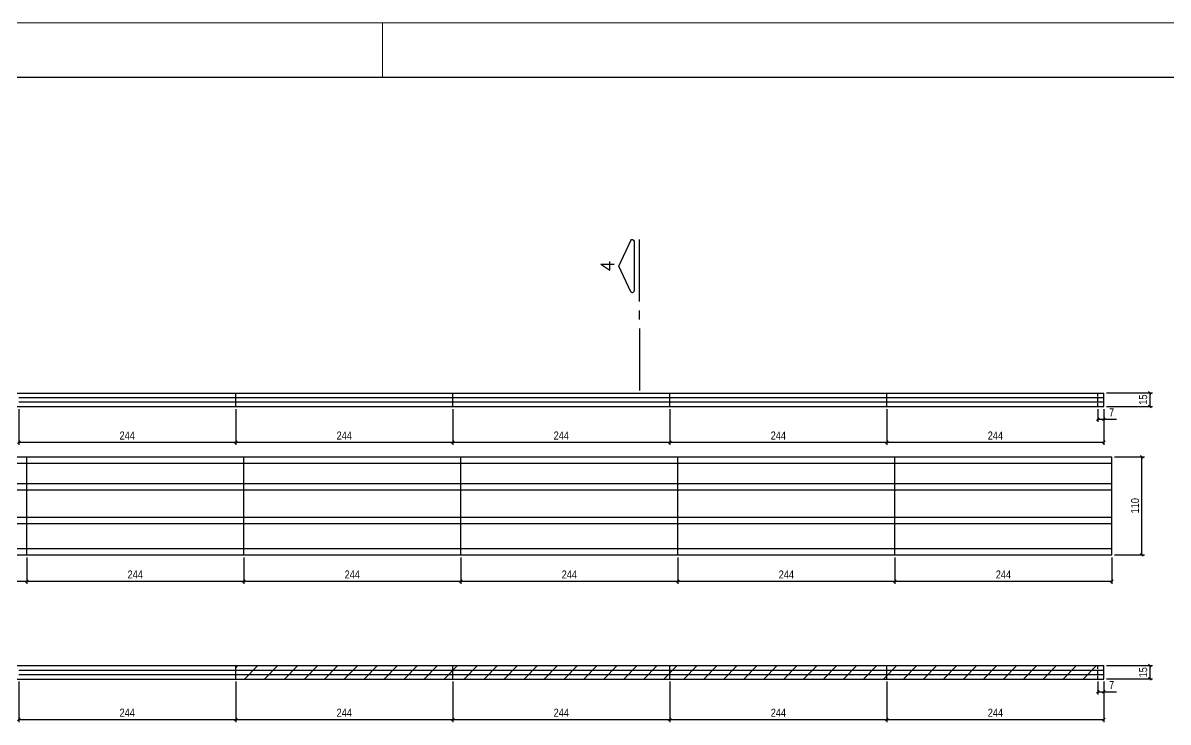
# Model space of a CAD drawing. Extents: x 1860 to 8661, y -614 to 3008.
# Drawn here: x 6002 to 7290, y 2222 to 3008 of the extents above; entities that cross this region are included whole.
import ezdxf
from ezdxf.enums import TextEntityAlignment as Align

# ---------------------------------------------------------------- set-up
doc = ezdxf.new("R2010")
doc.units = 0
doc.linetypes.add('HIDDEN', pattern=[0.375, 0.25, -0.125])
for name, color, linetype in [('COTA', 241, 'Continuous'), ('F-CORTE-INDICAÇÃO', 4, 'Continuous'), ('Painéis', 200, 'Continuous'), ('SARR_2.2x7', 40, 'Continuous')]:
    doc.layers.add(name, color=color, linetype=linetype)
doc.layers.add('FOLHA', color=255, linetype='Continuous', lineweight=5)
doc.layers.add('Hachura', color=251, linetype='Continuous', lineweight=9)
doc.styles.add('COTA TECNICA-50', font='techl___.ttf', dxfattribs={"height": 9})
doc.styles.add('ROMANS', font='romans.shx')
doc.dimstyles.new('COTA PAINEL-50', dxfattribs={"dimtxt": 9, "dimasz": 3, "dimexe": 3, "dimexo": 3, "dimgap": 3, "dimtad": 1, "dimdec": 1, "dimzin": 12, "dimdsep": 46, "dimtxsty": 'COTA TECNICA-50', "dimblk1": 'OBLIQUE', "dimblk2": 'OBLIQUE', "dimsah": 1, "dimcen": 0.9, "dimclrd": 4, "dimclre": 4, "dimclrt": 240, "dimadec": 1, "dimazin": 3, "dimtfac": 1, "dimtdec": 1, "dimtmove": 0, "dimatfit": 3, "dimfxl": 1, "dimtolj": 1, "dimtzin": 12, "dimarcsym": 0})

# ---------------------------------------------------------------- blocks, each defined once
blk = doc.blocks.new('*U15')
at = {"layer": 'F-CORTE-INDICAÇÃO'}
for p, q in [((70, 0), (0, 0)), ((80, 0), (90, 0)), ((100, 0), (170, 0))]:
    blk.add_line(p, q, dxfattribs=at)
blk.add_lwpolyline([(112, 6, -0.802585), (111.2, 9.8), (140, 23.3), (168.8, 9.8, -0.802585), (168, 6)], format="xyb", close=True, dxfattribs=at)
at = {"layer": 'F-CORTE-INDICAÇÃO', "style": 'ROMANS'}
blk.add_attdef('CORTE', text='', height=15, dxfattribs=at).set_placement((140, 35.8), align=Align.MIDDLE_CENTER)
at = {"layer": 'F-CORTE-INDICAÇÃO', "color": 2, "style": 'ROMANS'}
blk.add_attdef('FOLHA', text='', height=12, dxfattribs=at).set_placement((140, -10), align=Align.MIDDLE_CENTER)
blk = doc.blocks.new('_Oblique')
at = {"color": 0, "linetype": 'ByBlock', "lineweight": -2}
blk.add_line((-0.5, -0.5), (0.5, 0.5), dxfattribs=at)
blk = doc.blocks.new('*D1194')
at = {"layer": 'COTA', "color": 4, "lineweight": -2, "transparency": 16777216}
for p, q in [((5997.4, 2267.6), (5997.4, 2222.2)), ((6241.4, 2267.6), (6241.4, 2222.2)), ((5997.4, 2225.2), (6241.4, 2225.2))]:
    blk.add_line(p, q, dxfattribs=at)
at = {"layer": 'Defpoints', "color": 0, "transparency": 16777216}
for p in [(5997.4, 2270.6), (6241.4, 2270.6), (6241.4, 2225.2)]:
    blk.add_point(p, dxfattribs=at)
at = {"layer": 'COTA', "color": 4, "lineweight": -2, "transparency": 16777216, "xscale": 3, "yscale": 3, "zscale": 3, "rotation": 180}
blk.add_blockref('_Oblique', (5997.4, 2225.2), dxfattribs=at)
at = {"layer": 'COTA', "color": 4, "lineweight": -2, "transparency": 16777216, "xscale": 3, "yscale": 3, "zscale": 3}
blk.add_blockref('_Oblique', (6241.4, 2225.2), dxfattribs=at)
at = {"layer": 'COTA', "color": 240, "transparency": 16777216, "insert": (6119.4, 2232.7), "char_height": 9, "attachment_point": 5, "style": 'COTA TECNICA-50'}
blk.add_mtext('\\A1;244', dxfattribs=at)
blk = doc.blocks.new('*D1195')
at = {"layer": 'COTA', "color": 4, "lineweight": -2, "transparency": 16777216}
for p, q in [((6241.4, 2267.6), (6241.4, 2222.2)), ((6485.4, 2267.6), (6485.4, 2222.2)), ((6241.4, 2225.2), (6485.4, 2225.2))]:
    blk.add_line(p, q, dxfattribs=at)
at = {"layer": 'Defpoints', "color": 0, "transparency": 16777216}
for p in [(6241.4, 2270.6), (6485.4, 2270.6), (6485.4, 2225.2)]:
    blk.add_point(p, dxfattribs=at)
at = {"layer": 'COTA', "color": 4, "lineweight": -2, "transparency": 16777216, "xscale": 3, "yscale": 3, "zscale": 3, "rotation": 180}
blk.add_blockref('_Oblique', (6241.4, 2225.2), dxfattribs=at)
at = {"layer": 'COTA', "color": 4, "lineweight": -2, "transparency": 16777216, "xscale": 3, "yscale": 3, "zscale": 3}
blk.add_blockref('_Oblique', (6485.4, 2225.2), dxfattribs=at)
at = {"layer": 'COTA', "color": 240, "transparency": 16777216, "insert": (6363.4, 2232.7), "char_height": 9, "attachment_point": 5, "style": 'COTA TECNICA-50'}
blk.add_mtext('\\A1;244', dxfattribs=at)
blk = doc.blocks.new('*D1196')
at = {"layer": 'COTA', "color": 4, "lineweight": -2, "transparency": 16777216}
for p, q in [((6485.4, 2267.6), (6485.4, 2222.2)), ((6729.4, 2267.6), (6729.4, 2222.2)), ((6485.4, 2225.2), (6729.4, 2225.2))]:
    blk.add_line(p, q, dxfattribs=at)
at = {"layer": 'Defpoints', "color": 0, "transparency": 16777216}
for p in [(6485.4, 2270.6), (6729.4, 2270.6), (6729.4, 2225.2)]:
    blk.add_point(p, dxfattribs=at)
at = {"layer": 'COTA', "color": 4, "lineweight": -2, "transparency": 16777216, "xscale": 3, "yscale": 3, "zscale": 3, "rotation": 180}
blk.add_blockref('_Oblique', (6485.4, 2225.2), dxfattribs=at)
at = {"layer": 'COTA', "color": 4, "lineweight": -2, "transparency": 16777216, "xscale": 3, "yscale": 3, "zscale": 3}
blk.add_blockref('_Oblique', (6729.4, 2225.2), dxfattribs=at)
at = {"layer": 'COTA', "color": 240, "transparency": 16777216, "insert": (6607.4, 2232.7), "char_height": 9, "attachment_point": 5, "style": 'COTA TECNICA-50'}
blk.add_mtext('\\A1;244', dxfattribs=at)
blk = doc.blocks.new('*D1197')
at = {"layer": 'COTA', "color": 4, "lineweight": -2, "transparency": 16777216}
for p, q in [((6729.4, 2267.6), (6729.4, 2222.2)), ((6973.4, 2267.6), (6973.4, 2222.2)), ((6729.4, 2225.2), (6973.4, 2225.2))]:
    blk.add_line(p, q, dxfattribs=at)
at = {"layer": 'Defpoints', "color": 0, "transparency": 16777216}
for p in [(6729.4, 2270.6), (6973.4, 2270.6), (6973.4, 2225.2)]:
    blk.add_point(p, dxfattribs=at)
at = {"layer": 'COTA', "color": 4, "lineweight": -2, "transparency": 16777216, "xscale": 3, "yscale": 3, "zscale": 3, "rotation": 180}
blk.add_blockref('_Oblique', (6729.4, 2225.2), dxfattribs=at)
at = {"layer": 'COTA', "color": 4, "lineweight": -2, "transparency": 16777216, "xscale": 3, "yscale": 3, "zscale": 3}
blk.add_blockref('_Oblique', (6973.4, 2225.2), dxfattribs=at)
at = {"layer": 'COTA', "color": 240, "transparency": 16777216, "insert": (6851.4, 2232.7), "char_height": 9, "attachment_point": 5, "style": 'COTA TECNICA-50'}
blk.add_mtext('\\A1;244', dxfattribs=at)
blk = doc.blocks.new('*D1198')
at = {"layer": 'COTA', "color": 4, "lineweight": -2, "transparency": 16777216}
for p, q in [((6973.4, 2267.6), (6973.4, 2222.2)), ((7217.4, 2267.6), (7217.4, 2222.2)), ((6973.4, 2225.2), (7217.4, 2225.2))]:
    blk.add_line(p, q, dxfattribs=at)
at = {"layer": 'Defpoints', "color": 0, "transparency": 16777216}
for p in [(6973.4, 2270.6), (7217.4, 2270.6), (7217.4, 2225.2)]:
    blk.add_point(p, dxfattribs=at)
at = {"layer": 'COTA', "color": 4, "lineweight": -2, "transparency": 16777216, "xscale": 3, "yscale": 3, "zscale": 3, "rotation": 180}
blk.add_blockref('_Oblique', (6973.4, 2225.2), dxfattribs=at)
at = {"layer": 'COTA', "color": 4, "lineweight": -2, "transparency": 16777216, "xscale": 3, "yscale": 3, "zscale": 3}
blk.add_blockref('_Oblique', (7217.4, 2225.2), dxfattribs=at)
at = {"layer": 'COTA', "color": 240, "transparency": 16777216, "insert": (7095.4, 2232.7), "char_height": 9, "attachment_point": 5, "style": 'COTA TECNICA-50'}
blk.add_mtext('\\A1;244', dxfattribs=at)
blk = doc.blocks.new('*D1203')
at = {"layer": 'COTA', "color": 4, "lineweight": -2, "transparency": 16777216}
for p, q in [((7210.4, 2267.6), (7210.4, 2253.3)), ((7217.4, 2267.6), (7217.4, 2253.3)), ((7210.4, 2256.3), (7217.4, 2256.3)), ((7217.4, 2256.3), (7231.5, 2256.3))]:
    blk.add_line(p, q, dxfattribs=at)
at = {"layer": 'Defpoints', "color": 0, "transparency": 16777216}
for p in [(7210.4, 2270.6), (7217.4, 2270.6), (7217.4, 2256.3)]:
    blk.add_point(p, dxfattribs=at)
at = {"layer": 'COTA', "color": 4, "lineweight": -2, "transparency": 16777216, "xscale": 3, "yscale": 3, "zscale": 3, "rotation": 180}
blk.add_blockref('_Oblique', (7210.4, 2256.3), dxfattribs=at)
at = {"layer": 'COTA', "color": 4, "lineweight": -2, "transparency": 16777216, "xscale": 3, "yscale": 3, "zscale": 3}
blk.add_blockref('_Oblique', (7217.4, 2256.3), dxfattribs=at)
at = {"layer": 'COTA', "color": 240, "transparency": 16777216, "insert": (7226, 2263.8), "char_height": 9, "attachment_point": 5, "style": 'COTA TECNICA-50'}
blk.add_mtext('\\A1;7', dxfattribs=at)
blk = doc.blocks.new('*D1204')
at = {"layer": 'COTA', "color": 4, "lineweight": -2, "transparency": 16777216}
for p, q in [((7220.4, 2285.6), (7272.1, 2285.6)), ((7269.1, 2285.6), (7269.1, 2270.6)), ((7220.4, 2270.6), (7272.1, 2270.6))]:
    blk.add_line(p, q, dxfattribs=at)
at = {"layer": 'Defpoints', "color": 0, "transparency": 16777216}
for p in [(7217.4, 2285.6), (7217.4, 2270.6), (7269.1, 2270.6)]:
    blk.add_point(p, dxfattribs=at)
at = {"layer": 'COTA', "color": 4, "lineweight": -2, "transparency": 16777216, "xscale": 3, "yscale": 3, "zscale": 3}
for p, rotation in [((7269.1, 2285.6), 90), ((7269.1, 2270.6), 270)]:
    blk.add_blockref('_Oblique', p, dxfattribs=dict(at, rotation=rotation))
at = {"layer": 'COTA', "color": 240, "transparency": 16777216, "insert": (7261.5, 2278.1), "char_height": 9, "attachment_point": 5, "rotation": 90, "style": 'COTA TECNICA-50'}
blk.add_mtext('\\A1;15', dxfattribs=at)
blk = doc.blocks.new('*D1290')
at = {"layer": 'COTA', "color": 4, "lineweight": -2, "transparency": 16777216}
for p, q in [((5762.4, 2407.2), (5762.4, 2377.4)), ((6006.4, 2407.2), (6006.4, 2377.4)), ((5762.4, 2380.4), (6006.4, 2380.4))]:
    blk.add_line(p, q, dxfattribs=at)
at = {"layer": 'Defpoints', "color": 0, "transparency": 16777216}
for p in [(5762.4, 2410.2), (6006.4, 2410.2), (6006.4, 2380.4)]:
    blk.add_point(p, dxfattribs=at)
at = {"layer": 'COTA', "color": 4, "lineweight": -2, "transparency": 16777216, "xscale": 3, "yscale": 3, "zscale": 3, "rotation": 180}
blk.add_blockref('_Oblique', (5762.4, 2380.4), dxfattribs=at)
at = {"layer": 'COTA', "color": 4, "lineweight": -2, "transparency": 16777216, "xscale": 3, "yscale": 3, "zscale": 3}
blk.add_blockref('_Oblique', (6006.4, 2380.4), dxfattribs=at)
at = {"layer": 'COTA', "color": 240, "transparency": 16777216, "insert": (5884.4, 2388), "char_height": 9, "attachment_point": 5, "style": 'COTA TECNICA-50'}
blk.add_mtext('\\A1;244', dxfattribs=at)
blk = doc.blocks.new('*D1291')
at = {"layer": 'COTA', "color": 4, "lineweight": -2, "transparency": 16777216}
for p, q in [((6006.4, 2407.2), (6006.4, 2377.4)), ((6250.4, 2407.2), (6250.4, 2377.4)), ((6006.4, 2380.4), (6250.4, 2380.4))]:
    blk.add_line(p, q, dxfattribs=at)
at = {"layer": 'Defpoints', "color": 0, "transparency": 16777216}
for p in [(6006.4, 2410.2), (6250.4, 2410.2), (6250.4, 2380.4)]:
    blk.add_point(p, dxfattribs=at)
at = {"layer": 'COTA', "color": 4, "lineweight": -2, "transparency": 16777216, "xscale": 3, "yscale": 3, "zscale": 3, "rotation": 180}
blk.add_blockref('_Oblique', (6006.4, 2380.4), dxfattribs=at)
at = {"layer": 'COTA', "color": 4, "lineweight": -2, "transparency": 16777216, "xscale": 3, "yscale": 3, "zscale": 3}
blk.add_blockref('_Oblique', (6250.4, 2380.4), dxfattribs=at)
at = {"layer": 'COTA', "color": 240, "transparency": 16777216, "insert": (6128.4, 2388), "char_height": 9, "attachment_point": 5, "style": 'COTA TECNICA-50'}
blk.add_mtext('\\A1;244', dxfattribs=at)
blk = doc.blocks.new('*D1292')
at = {"layer": 'COTA', "color": 4, "lineweight": -2, "transparency": 16777216}
for p, q in [((6250.4, 2407.2), (6250.4, 2377.4)), ((6494.4, 2407.2), (6494.4, 2377.4)), ((6250.4, 2380.4), (6494.4, 2380.4))]:
    blk.add_line(p, q, dxfattribs=at)
at = {"layer": 'Defpoints', "color": 0, "transparency": 16777216}
for p in [(6250.4, 2410.2), (6494.4, 2410.2), (6494.4, 2380.4)]:
    blk.add_point(p, dxfattribs=at)
at = {"layer": 'COTA', "color": 4, "lineweight": -2, "transparency": 16777216, "xscale": 3, "yscale": 3, "zscale": 3, "rotation": 180}
blk.add_blockref('_Oblique', (6250.4, 2380.4), dxfattribs=at)
at = {"layer": 'COTA', "color": 4, "lineweight": -2, "transparency": 16777216, "xscale": 3, "yscale": 3, "zscale": 3}
blk.add_blockref('_Oblique', (6494.4, 2380.4), dxfattribs=at)
at = {"layer": 'COTA', "color": 240, "transparency": 16777216, "insert": (6372.4, 2388), "char_height": 9, "attachment_point": 5, "style": 'COTA TECNICA-50'}
blk.add_mtext('\\A1;244', dxfattribs=at)
blk = doc.blocks.new('*D1293')
at = {"layer": 'COTA', "color": 4, "lineweight": -2, "transparency": 16777216}
for p, q in [((6494.4, 2407.2), (6494.4, 2377.4)), ((6738.4, 2407.2), (6738.4, 2377.4)), ((6494.4, 2380.4), (6738.4, 2380.4))]:
    blk.add_line(p, q, dxfattribs=at)
at = {"layer": 'Defpoints', "color": 0, "transparency": 16777216}
for p in [(6494.4, 2410.2), (6738.4, 2410.2), (6738.4, 2380.4)]:
    blk.add_point(p, dxfattribs=at)
at = {"layer": 'COTA', "color": 4, "lineweight": -2, "transparency": 16777216, "xscale": 3, "yscale": 3, "zscale": 3, "rotation": 180}
blk.add_blockref('_Oblique', (6494.4, 2380.4), dxfattribs=at)
at = {"layer": 'COTA', "color": 4, "lineweight": -2, "transparency": 16777216, "xscale": 3, "yscale": 3, "zscale": 3}
blk.add_blockref('_Oblique', (6738.4, 2380.4), dxfattribs=at)
at = {"layer": 'COTA', "color": 240, "transparency": 16777216, "insert": (6616.4, 2388), "char_height": 9, "attachment_point": 5, "style": 'COTA TECNICA-50'}
blk.add_mtext('\\A1;244', dxfattribs=at)
blk = doc.blocks.new('*D1296')
at = {"layer": 'COTA', "color": 4, "lineweight": -2, "transparency": 16777216}
for p, q in [((6494.4, 2407.2), (6494.4, 2377.4)), ((6738.4, 2407.2), (6738.4, 2377.4)), ((6494.4, 2380.4), (6738.4, 2380.4))]:
    blk.add_line(p, q, dxfattribs=at)
at = {"layer": 'Defpoints', "color": 0, "transparency": 16777216}
for p in [(6494.4, 2410.2), (6738.4, 2410.2), (6738.4, 2380.4)]:
    blk.add_point(p, dxfattribs=at)
at = {"layer": 'COTA', "color": 4, "lineweight": -2, "transparency": 16777216, "xscale": 3, "yscale": 3, "zscale": 3, "rotation": 180}
blk.add_blockref('_Oblique', (6494.4, 2380.4), dxfattribs=at)
at = {"layer": 'COTA', "color": 4, "lineweight": -2, "transparency": 16777216, "xscale": 3, "yscale": 3, "zscale": 3}
blk.add_blockref('_Oblique', (6738.4, 2380.4), dxfattribs=at)
at = {"layer": 'COTA', "color": 240, "transparency": 16777216, "insert": (6616.4, 2388), "char_height": 9, "attachment_point": 5, "style": 'COTA TECNICA-50'}
blk.add_mtext('\\A1;244', dxfattribs=at)
blk = doc.blocks.new('*D1297')
at = {"layer": 'COTA', "color": 4, "lineweight": -2, "transparency": 16777216}
for p, q in [((6982.4, 2407.2), (6982.4, 2377.4)), ((7226.4, 2407.2), (7226.4, 2377.4)), ((6982.4, 2380.4), (7226.4, 2380.4))]:
    blk.add_line(p, q, dxfattribs=at)
at = {"layer": 'Defpoints', "color": 0, "transparency": 16777216}
for p in [(6982.4, 2410.2), (7226.4, 2410.2), (7226.4, 2380.4)]:
    blk.add_point(p, dxfattribs=at)
at = {"layer": 'COTA', "color": 4, "lineweight": -2, "transparency": 16777216, "xscale": 3, "yscale": 3, "zscale": 3, "rotation": 180}
blk.add_blockref('_Oblique', (6982.4, 2380.4), dxfattribs=at)
at = {"layer": 'COTA', "color": 4, "lineweight": -2, "transparency": 16777216, "xscale": 3, "yscale": 3, "zscale": 3}
blk.add_blockref('_Oblique', (7226.4, 2380.4), dxfattribs=at)
at = {"layer": 'COTA', "color": 240, "transparency": 16777216, "insert": (7104.4, 2388), "char_height": 9, "attachment_point": 5, "style": 'COTA TECNICA-50'}
blk.add_mtext('\\A1;244', dxfattribs=at)
blk = doc.blocks.new('*D1298')
at = {"layer": 'COTA', "color": 4, "lineweight": -2, "transparency": 16777216}
for p, q in [((6738.4, 2407.2), (6738.4, 2377.4)), ((6982.4, 2407.2), (6982.4, 2377.4)), ((6738.4, 2380.4), (6982.4, 2380.4))]:
    blk.add_line(p, q, dxfattribs=at)
at = {"layer": 'Defpoints', "color": 0, "transparency": 16777216}
for p in [(6738.4, 2410.2), (6982.4, 2410.2), (6982.4, 2380.4)]:
    blk.add_point(p, dxfattribs=at)
at = {"layer": 'COTA', "color": 4, "lineweight": -2, "transparency": 16777216, "xscale": 3, "yscale": 3, "zscale": 3, "rotation": 180}
blk.add_blockref('_Oblique', (6738.4, 2380.4), dxfattribs=at)
at = {"layer": 'COTA', "color": 4, "lineweight": -2, "transparency": 16777216, "xscale": 3, "yscale": 3, "zscale": 3}
blk.add_blockref('_Oblique', (6982.4, 2380.4), dxfattribs=at)
at = {"layer": 'COTA', "color": 240, "transparency": 16777216, "insert": (6860.4, 2388), "char_height": 9, "attachment_point": 5, "style": 'COTA TECNICA-50'}
blk.add_mtext('\\A1;244', dxfattribs=at)
blk = doc.blocks.new('*D1299')
at = {"layer": 'COTA', "color": 4, "lineweight": -2, "transparency": 16777216}
for p, q in [((7229.4, 2520.2), (7263, 2520.2)), ((7260, 2410.2), (7260, 2520.2)), ((7229.4, 2410.2), (7263, 2410.2))]:
    blk.add_line(p, q, dxfattribs=at)
at = {"layer": 'Defpoints', "color": 0, "transparency": 16777216}
for p in [(7226.4, 2520.2), (7260, 2520.2), (7226.4, 2410.2)]:
    blk.add_point(p, dxfattribs=at)
at = {"layer": 'COTA', "color": 4, "lineweight": -2, "transparency": 16777216, "xscale": 3, "yscale": 3, "zscale": 3}
for p, rotation in [((7260, 2520.2), 90), ((7260, 2410.2), 270)]:
    blk.add_blockref('_Oblique', p, dxfattribs=dict(at, rotation=rotation))
at = {"layer": 'COTA', "color": 240, "transparency": 16777216, "insert": (7252.4, 2465.2), "char_height": 9, "attachment_point": 5, "rotation": 90, "style": 'COTA TECNICA-50'}
blk.add_mtext('\\A1;110', dxfattribs=at)
blk = doc.blocks.new('*D1310')
at = {"layer": 'COTA', "color": 4, "lineweight": -2, "transparency": 16777216}
for p, q in [((5997.4, 2573.9), (5997.4, 2533.5)), ((6241.4, 2573.9), (6241.4, 2533.5)), ((5997.4, 2536.5), (6241.4, 2536.5))]:
    blk.add_line(p, q, dxfattribs=at)
at = {"layer": 'Defpoints', "color": 0, "transparency": 16777216}
for p in [(5997.4, 2576.9), (6241.4, 2576.9), (6241.4, 2536.5)]:
    blk.add_point(p, dxfattribs=at)
at = {"layer": 'COTA', "color": 4, "lineweight": -2, "transparency": 16777216, "xscale": 3, "yscale": 3, "zscale": 3, "rotation": 180}
blk.add_blockref('_Oblique', (5997.4, 2536.5), dxfattribs=at)
at = {"layer": 'COTA', "color": 4, "lineweight": -2, "transparency": 16777216, "xscale": 3, "yscale": 3, "zscale": 3}
blk.add_blockref('_Oblique', (6241.4, 2536.5), dxfattribs=at)
at = {"layer": 'COTA', "color": 240, "transparency": 16777216, "insert": (6119.4, 2544.1), "char_height": 9, "attachment_point": 5, "style": 'COTA TECNICA-50'}
blk.add_mtext('\\A1;244', dxfattribs=at)
blk = doc.blocks.new('*D1311')
at = {"layer": 'COTA', "color": 4, "lineweight": -2, "transparency": 16777216}
for p, q in [((6241.4, 2573.9), (6241.4, 2533.5)), ((6485.4, 2573.9), (6485.4, 2533.5)), ((6241.4, 2536.5), (6485.4, 2536.5))]:
    blk.add_line(p, q, dxfattribs=at)
at = {"layer": 'Defpoints', "color": 0, "transparency": 16777216}
for p in [(6241.4, 2576.9), (6485.4, 2576.9), (6485.4, 2536.5)]:
    blk.add_point(p, dxfattribs=at)
at = {"layer": 'COTA', "color": 4, "lineweight": -2, "transparency": 16777216, "xscale": 3, "yscale": 3, "zscale": 3, "rotation": 180}
blk.add_blockref('_Oblique', (6241.4, 2536.5), dxfattribs=at)
at = {"layer": 'COTA', "color": 4, "lineweight": -2, "transparency": 16777216, "xscale": 3, "yscale": 3, "zscale": 3}
blk.add_blockref('_Oblique', (6485.4, 2536.5), dxfattribs=at)
at = {"layer": 'COTA', "color": 240, "transparency": 16777216, "insert": (6363.4, 2544.1), "char_height": 9, "attachment_point": 5, "style": 'COTA TECNICA-50'}
blk.add_mtext('\\A1;244', dxfattribs=at)
blk = doc.blocks.new('*D1312')
at = {"layer": 'COTA', "color": 4, "lineweight": -2, "transparency": 16777216}
for p, q in [((6485.4, 2573.9), (6485.4, 2533.5)), ((6729.4, 2573.9), (6729.4, 2533.5)), ((6485.4, 2536.5), (6729.4, 2536.5))]:
    blk.add_line(p, q, dxfattribs=at)
at = {"layer": 'Defpoints', "color": 0, "transparency": 16777216}
for p in [(6485.4, 2576.9), (6729.4, 2576.9), (6729.4, 2536.5)]:
    blk.add_point(p, dxfattribs=at)
at = {"layer": 'COTA', "color": 4, "lineweight": -2, "transparency": 16777216, "xscale": 3, "yscale": 3, "zscale": 3, "rotation": 180}
blk.add_blockref('_Oblique', (6485.4, 2536.5), dxfattribs=at)
at = {"layer": 'COTA', "color": 4, "lineweight": -2, "transparency": 16777216, "xscale": 3, "yscale": 3, "zscale": 3}
blk.add_blockref('_Oblique', (6729.4, 2536.5), dxfattribs=at)
at = {"layer": 'COTA', "color": 240, "transparency": 16777216, "insert": (6607.4, 2544.1), "char_height": 9, "attachment_point": 5, "style": 'COTA TECNICA-50'}
blk.add_mtext('\\A1;244', dxfattribs=at)
blk = doc.blocks.new('*D1301')
at = {"layer": 'COTA', "color": 4, "lineweight": -2, "transparency": 16777216}
for p, q in [((6729.4, 2573.9), (6729.4, 2533.5)), ((6973.4, 2573.9), (6973.4, 2533.5)), ((6729.4, 2536.5), (6973.4, 2536.5))]:
    blk.add_line(p, q, dxfattribs=at)
at = {"layer": 'Defpoints', "color": 0, "transparency": 16777216}
for p in [(6729.4, 2576.9), (6973.4, 2576.9), (6973.4, 2536.5)]:
    blk.add_point(p, dxfattribs=at)
at = {"layer": 'COTA', "color": 4, "lineweight": -2, "transparency": 16777216, "xscale": 3, "yscale": 3, "zscale": 3, "rotation": 180}
blk.add_blockref('_Oblique', (6729.4, 2536.5), dxfattribs=at)
at = {"layer": 'COTA', "color": 4, "lineweight": -2, "transparency": 16777216, "xscale": 3, "yscale": 3, "zscale": 3}
blk.add_blockref('_Oblique', (6973.4, 2536.5), dxfattribs=at)
at = {"layer": 'COTA', "color": 240, "transparency": 16777216, "insert": (6851.4, 2544.1), "char_height": 9, "attachment_point": 5, "style": 'COTA TECNICA-50'}
blk.add_mtext('\\A1;244', dxfattribs=at)
blk = doc.blocks.new('*D1302')
at = {"layer": 'COTA', "color": 4, "lineweight": -2, "transparency": 16777216}
for p, q in [((6973.4, 2573.9), (6973.4, 2533.5)), ((7217.4, 2573.9), (7217.4, 2533.5)), ((6973.4, 2536.5), (7217.4, 2536.5))]:
    blk.add_line(p, q, dxfattribs=at)
at = {"layer": 'Defpoints', "color": 0, "transparency": 16777216}
for p in [(6973.4, 2576.9), (7217.4, 2576.9), (7217.4, 2536.5)]:
    blk.add_point(p, dxfattribs=at)
at = {"layer": 'COTA', "color": 4, "lineweight": -2, "transparency": 16777216, "xscale": 3, "yscale": 3, "zscale": 3, "rotation": 180}
blk.add_blockref('_Oblique', (6973.4, 2536.5), dxfattribs=at)
at = {"layer": 'COTA', "color": 4, "lineweight": -2, "transparency": 16777216, "xscale": 3, "yscale": 3, "zscale": 3}
blk.add_blockref('_Oblique', (7217.4, 2536.5), dxfattribs=at)
at = {"layer": 'COTA', "color": 240, "transparency": 16777216, "insert": (7095.4, 2544.1), "char_height": 9, "attachment_point": 5, "style": 'COTA TECNICA-50'}
blk.add_mtext('\\A1;244', dxfattribs=at)
blk = doc.blocks.new('*D1306')
at = {"layer": 'COTA', "color": 4, "lineweight": -2, "transparency": 16777216}
for p, q in [((7210.4, 2573.9), (7210.4, 2559.6)), ((7210.4, 2562.6), (7217.4, 2562.6)), ((7217.4, 2573.9), (7217.4, 2559.6)), ((7217.4, 2562.6), (7231.5, 2562.6))]:
    blk.add_line(p, q, dxfattribs=at)
at = {"layer": 'Defpoints', "color": 0, "transparency": 16777216}
for p in [(7210.4, 2576.9), (7217.4, 2576.9), (7217.4, 2562.6)]:
    blk.add_point(p, dxfattribs=at)
at = {"layer": 'COTA', "color": 4, "lineweight": -2, "transparency": 16777216, "xscale": 3, "yscale": 3, "zscale": 3, "rotation": 180}
blk.add_blockref('_Oblique', (7210.4, 2562.6), dxfattribs=at)
at = {"layer": 'COTA', "color": 4, "lineweight": -2, "transparency": 16777216, "xscale": 3, "yscale": 3, "zscale": 3}
blk.add_blockref('_Oblique', (7217.4, 2562.6), dxfattribs=at)
at = {"layer": 'COTA', "color": 240, "transparency": 16777216, "insert": (7226, 2570.1), "char_height": 9, "attachment_point": 5, "style": 'COTA TECNICA-50'}
blk.add_mtext('\\A1;7', dxfattribs=at)
blk = doc.blocks.new('*D1307')
at = {"layer": 'COTA', "color": 4, "lineweight": -2, "transparency": 16777216}
for p, q in [((7220.4, 2591.9), (7272.1, 2591.9)), ((7269.1, 2591.9), (7269.1, 2576.9)), ((7220.4, 2576.9), (7272.1, 2576.9))]:
    blk.add_line(p, q, dxfattribs=at)
at = {"layer": 'Defpoints', "color": 0, "transparency": 16777216}
for p in [(7217.4, 2591.9), (7217.4, 2576.9), (7269.1, 2576.9)]:
    blk.add_point(p, dxfattribs=at)
at = {"layer": 'COTA', "color": 4, "lineweight": -2, "transparency": 16777216, "xscale": 3, "yscale": 3, "zscale": 3}
for p, rotation in [((7269.1, 2591.9), 90), ((7269.1, 2576.9), 270)]:
    blk.add_blockref('_Oblique', p, dxfattribs=dict(at, rotation=rotation))
at = {"layer": 'COTA', "color": 240, "transparency": 16777216, "insert": (7261.5, 2584.4), "char_height": 9, "attachment_point": 5, "rotation": 90, "style": 'COTA TECNICA-50'}
blk.add_mtext('\\A1;15', dxfattribs=at)

msp = doc.modelspace()

# ---------------------------------------------------------------- hatches: boundary and pattern name
at = {"layer": 'Hachura', "linetype": 'ByBlock'}
h = msp.add_hatch(dxfattribs=at)
h.set_pattern_fill('ANSI31', color=256, scale=5)
h.set_pattern_definition([(45, (0, 127.807), (-11.22532, 11.22532), [])])
h.paths.add_polyline_path([(7217.39, 2270.56), (7217.39, 2285.56), (6973.39, 2285.56), (6973.39, 2270.56)])
h.paths.add_polyline_path([(6729.39, 2285.56), (6729.39, 2270.56), (6973.39, 2270.56), (6973.39, 2285.56)])
h.paths.add_polyline_path([(6729.39, 2270.56), (6729.39, 2285.56), (6485.39, 2285.56), (6485.39, 2270.56)])
h.paths.add_polyline_path([(6485.39, 2270.56), (6485.39, 2285.56), (6241.39, 2285.56), (6241.39, 2270.56)])

# ---------------------------------------------------------------- linework, layer by layer
at = {"color": 30}
msp.add_line((2012.11, 2946.69), (8600.49, 2946.69), dxfattribs=at)
at = {"layer": 'FOLHA'}
for p, q in [((1859.7, 3007.66), (8661.45, 3007.66)), ((6406.48, 3007.66), (6406.48, 2946.69))]:
    msp.add_line(p, q, dxfattribs=at)
at = {"layer": 'Painéis'}
for p, q in [((5231.89, 2591.85), (7217.39, 2591.85)), ((6241.39, 2576.85), (6241.39, 2591.85)), ((6485.39, 2576.85), (6485.39, 2591.85)), ((6729.39, 2576.85), (6729.39, 2591.85)), ((6973.39, 2576.85), (6973.39, 2591.85)), ((7217.39, 2576.85), (7217.39, 2591.85)), ((5231.89, 2576.85), (7217.39, 2576.85)), ((5202.89, 2520.2), (7226.39, 2520.2)), ((6006.39, 2410.2), (6006.39, 2520.2)), ((6250.39, 2410.2), (6250.39, 2520.2)), ((6494.39, 2410.2), (6494.39, 2520.2)), ((6738.39, 2410.2), (6738.39, 2520.2)), ((6982.39, 2410.2), (6982.39, 2520.2)), ((7226.39, 2410.2), (7226.39, 2520.2)), ((5202.89, 2410.2), (7226.39, 2410.2)), ((5231.89, 2285.56), (7217.39, 2285.56)), ((6241.39, 2270.56), (6241.39, 2285.56)), ((6485.39, 2270.56), (6485.39, 2285.56)), ((6729.39, 2270.56), (6729.39, 2285.56)), ((6973.39, 2270.56), (6973.39, 2285.56)), ((7217.39, 2270.56), (7217.39, 2285.56)), ((5231.89, 2270.56), (7217.39, 2270.56))]:
    msp.add_line(p, q, dxfattribs=at)
at = {"layer": 'SARR_2.2x7', "linetype": 'HIDDEN', "ltscale": 15}
for p, q in [((7210.39, 2576.85), (7210.39, 2591.85)), ((7210.39, 2270.56), (7210.39, 2285.56))]:
    msp.add_line(p, q, dxfattribs=at)
at = {"layer": 'SARR_2.2x7'}
for p, q in [((5997.39, 2586.85), (6241.39, 2586.85)), ((5997.39, 2581.85), (6241.39, 2581.85)), ((6241.39, 2586.85), (6485.39, 2586.85)), ((6241.39, 2581.85), (6485.39, 2581.85)), ((6485.39, 2586.85), (6729.39, 2586.85)), ((6485.39, 2581.85), (6729.39, 2581.85)), ((6729.39, 2586.85), (6973.39, 2586.85)), ((6729.39, 2581.85), (6973.39, 2581.85)), ((6973.39, 2586.85), (7217.39, 2586.85)), ((6973.39, 2581.85), (7217.39, 2581.85)), ((5762.39, 2513.2), (6006.39, 2513.2)), ((6006.39, 2513.2), (6250.39, 2513.2)), ((6250.39, 2513.2), (6494.39, 2513.2)), ((6494.39, 2513.2), (6738.39, 2513.2)), ((6738.39, 2513.2), (6982.39, 2513.2)), ((6982.39, 2513.2), (7226.39, 2513.2)), ((5762.39, 2490.08), (6006.39, 2490.08)), ((6006.39, 2490.08), (6250.39, 2490.08)), ((6250.39, 2490.08), (6494.39, 2490.08)), ((6494.39, 2490.08), (6738.39, 2490.08)), ((6738.39, 2490.08), (6982.39, 2490.08)), ((6982.39, 2490.08), (7226.39, 2490.08)), ((5762.39, 2483.08), (6006.39, 2483.08)), ((6006.39, 2483.08), (6250.39, 2483.08)), ((6250.39, 2483.08), (6494.39, 2483.08)), ((6494.39, 2483.08), (6738.39, 2483.08)), ((6738.39, 2483.08), (6982.39, 2483.08)), ((6982.39, 2483.08), (7226.39, 2483.08)), ((5762.39, 2452.32), (6006.39, 2452.32)), ((6006.39, 2452.32), (6250.39, 2452.32)), ((6250.39, 2452.32), (6494.39, 2452.32)), ((6494.39, 2452.32), (6738.39, 2452.32)), ((6738.39, 2452.32), (6982.39, 2452.32)), ((6982.39, 2452.32), (7226.39, 2452.32)), ((5762.39, 2445.32), (6006.39, 2445.32)), ((6006.39, 2445.32), (6250.39, 2445.32)), ((6250.39, 2445.32), (6494.39, 2445.32)), ((6494.39, 2445.32), (6738.39, 2445.32)), ((6738.39, 2445.32), (6982.39, 2445.32)), ((6982.39, 2445.32), (7226.39, 2445.32)), ((5762.39, 2417.2), (6006.39, 2417.2)), ((6006.39, 2417.2), (6250.39, 2417.2)), ((6250.39, 2417.2), (6494.39, 2417.2)), ((6494.39, 2417.2), (6738.39, 2417.2)), ((6738.39, 2417.2), (6982.39, 2417.2)), ((6982.39, 2417.2), (7226.39, 2417.2)), ((5997.39, 2280.56), (6241.39, 2280.56)), ((6241.39, 2280.56), (6485.39, 2280.56)), ((6485.39, 2280.56), (6729.39, 2280.56)), ((6729.39, 2280.56), (6973.39, 2280.56)), ((6973.39, 2280.56), (7217.39, 2280.56)), ((5997.39, 2275.56), (6241.39, 2275.56)), ((6241.39, 2275.56), (6485.39, 2275.56)), ((6485.39, 2275.56), (6729.39, 2275.56)), ((6729.39, 2275.56), (6973.39, 2275.56)), ((6973.39, 2275.56), (7217.39, 2275.56))]:
    msp.add_line(p, q, dxfattribs=at)

# ---------------------------------------------------------------- block references
at = {"layer": 'F-CORTE-INDICAÇÃO', "linetype": 'Continuous'}
ref = msp.add_blockref('*U15', (6695.18, 2594.51), dxfattribs=dict(at, rotation=90))
ref.add_attrib('CORTE', '4', dxfattribs={"height": 15, "rotation": 90, "style": 'ROMANS'}).set_placement((6659.42, 2734.51), align=Align.MIDDLE_CENTER)

# ---------------------------------------------------------------- dimensions: what is measured, and where the dimension line sits
at = {"layer": 'COTA'}
for base, p1, p2, picture, middle in [((7269.14, 2576.85), (7217.39, 2591.85), (7217.39, 2576.85), '*D1307', (7261.54, 2584.35)), ((7260.03, 2520.2), (7226.39, 2410.2), (7226.39, 2520.2), '*D1299', (7252.44, 2465.2)), ((7269.14, 2270.56), (7217.39, 2285.56), (7217.39, 2270.56), '*D1204', (7261.54, 2278.06))]:
    dim = msp.add_linear_dim(base=base, p1=p1, p2=p2, angle=90, dimstyle='COTA PAINEL-50', dxfattribs=at)
    dim.commit()
    dim.dimension.update_dxf_attribs({"geometry": picture, "text_midpoint": middle})
for base, p1, p2, picture, middle in [((6241.39, 2536.49), (5997.39, 2576.85), (6241.39, 2576.85), '*D1310', (6119.39, 2544.06)), ((6485.39, 2536.49), (6241.39, 2576.85), (6485.39, 2576.85), '*D1311', (6363.39, 2544.06)), ((6729.39, 2536.49), (6485.39, 2576.85), (6729.39, 2576.85), '*D1312', (6607.39, 2544.06)), ((6973.39, 2536.49), (6729.39, 2576.85), (6973.39, 2576.85), '*D1301', (6851.39, 2544.06)), ((7217.39, 2536.49), (6973.39, 2576.85), (7217.39, 2576.85), '*D1302', (7095.39, 2544.06)), ((6006.39, 2380.39), (5762.39, 2410.2), (6006.39, 2410.2), '*D1290', (5884.39, 2387.96)), ((6250.39, 2380.39), (6006.39, 2410.2), (6250.39, 2410.2), '*D1291', (6128.39, 2387.96)), ((6494.39, 2380.39), (6250.39, 2410.2), (6494.39, 2410.2), '*D1292', (6372.39, 2387.96)), ((6738.39, 2380.39), (6494.39, 2410.2), (6738.39, 2410.2), '*D1293', (6616.39, 2387.96)), ((6738.39, 2380.39), (6494.39, 2410.2), (6738.39, 2410.2), '*D1296', (6616.39, 2387.96)), ((6982.39, 2380.39), (6738.39, 2410.2), (6982.39, 2410.2), '*D1298', (6860.39, 2387.96)), ((7226.39, 2380.39), (6982.39, 2410.2), (7226.39, 2410.2), '*D1297', (7104.39, 2387.96)), ((6241.39, 2225.17), (5997.39, 2270.56), (6241.39, 2270.56), '*D1194', (6119.39, 2232.74)), ((6485.39, 2225.17), (6241.39, 2270.56), (6485.39, 2270.56), '*D1195', (6363.39, 2232.74)), ((6729.39, 2225.17), (6485.39, 2270.56), (6729.39, 2270.56), '*D1196', (6607.39, 2232.74)), ((6973.39, 2225.17), (6729.39, 2270.56), (6973.39, 2270.56), '*D1197', (6851.39, 2232.74)), ((7217.39, 2225.17), (6973.39, 2270.56), (7217.39, 2270.56), '*D1198', (7095.39, 2232.74))]:
    dim = msp.add_linear_dim(base=base, p1=p1, p2=p2, dimstyle='COTA PAINEL-50', override={"dimtmove": 1}, dxfattribs=at)
    dim.commit()
    dim.dimension.update_dxf_attribs({"geometry": picture, "text_midpoint": middle})
for base, p1, p2, picture, middle in [((7217.39, 2562.55), (7210.39, 2576.85), (7217.39, 2576.85), '*D1306', (7225.97, 2570.12)), ((7217.39, 2256.26), (7210.39, 2270.56), (7217.39, 2270.56), '*D1203', (7225.97, 2263.83))]:
    dim = msp.add_linear_dim(base=base, p1=p1, p2=p2, dimstyle='COTA PAINEL-50', dxfattribs=at)
    dim.commit()
    dim.dimension.update_dxf_attribs({"geometry": picture, "text_midpoint": middle})

doc.saveas('drawing.dxf')
